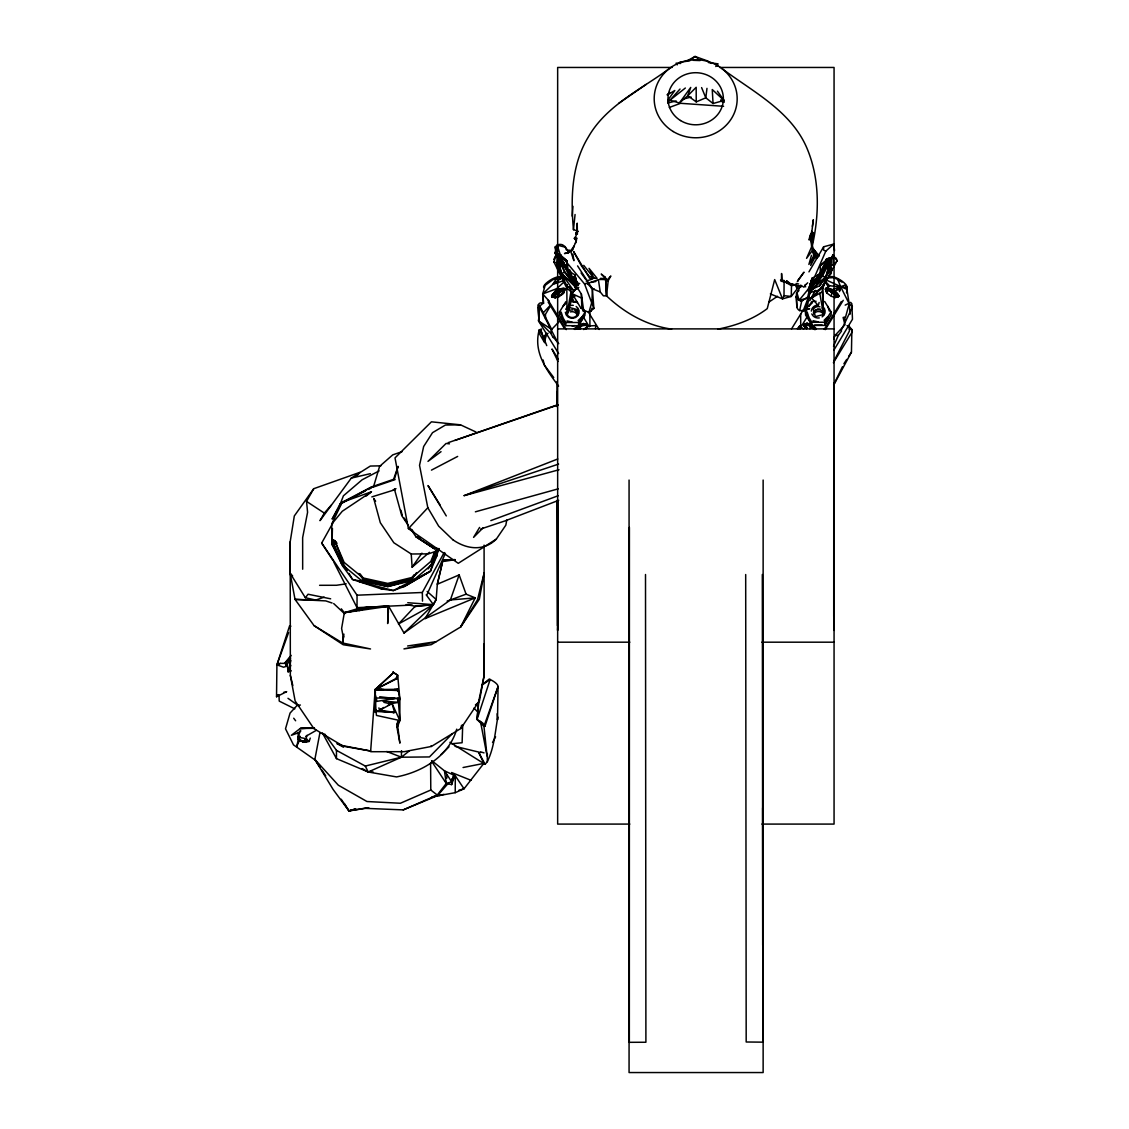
<?xml version="1.0" encoding="UTF-8"?>
<svg xmlns="http://www.w3.org/2000/svg" width="1129" height="1129" viewBox="0 0 1129 1129"><rect width="100%" height="100%" fill="white"/><g stroke="black" fill="none" stroke-linecap="round" stroke-linejoin="round"><path stroke-width="1.5" d="M412.212 605.045L357.032 607.656L357.046 595.195L321.68 543.049L332.787 523.15M362.635 607.952L359.262 608.15L359.149 610.549L359.262 608.15L388.404 605.821L404.013 633.03L450.372 599.965L466.079 594.164L475.224 597.848L460.674 626.976L431.264 644.659L403.956 648.921L436.161 641.653L407.64 645.971M484.228 643.685L484.2 675.241L479.486 700.728L460.815 728.501L431.405 746.452L404.097 751.688L370.665 751.716M449.949 742.303L485.117 764.305L487.319 761.694L487.333 753.847L487.036 755.767L480.46 721.375M540.876 333.238L541.511 328.991L539.196 329.908L538.801 332.632L544.658 342.75L540.876 329.823M833.766 560.238L833.922 383.041M577.385 234.338L577.229 223.175L577.173 230.951L575.832 233.632L576.199 235.735L574.351 238.318L576.354 240.646L575.395 243.328M628.867 636.601L628.952 578.867L629.192 945.326M832.468 257.61L830.972 258.569L831.325 273.204L819.598 289.941L808.801 292.863L809.408 291.296L811.116 291.155C821.122 281.7 824.099 268.081 832.468 257.61L826.626 259.331L819.739 273.585L814.376 281.403L820.275 273.655L820.303 265.611L827.261 259.261L824.283 263.029M388.376 612.652L388.249 605.878M431.913 796.876L455.227 792.671L455.297 775.835L444.459 770.825L431.842 760.72M576.651 286.681L581.364 294.02L581.774 306.453L583.594 310.193L588.957 312.31L593.868 308.499L592.4 288.812L577.582 265.894M557.161 391.495L557.133 406.75M770.345 293.907L782.496 298.86L784.006 295.671L784.091 281.107L781.437 281.276L780.52 280.091L787.619 283.125L787.788 281.883L786.645 280.684L787.619 283.125L784.091 281.107M497.169 713.726L497.508 719.865L498.058 686.573A16.625 5.264 18.1 0 0 490.141 679.489L489.238 679.051L481.631 685.19M833.766 244.062L823.62 246.799L823.577 250.102L825.807 251.132L833.766 244.062L834.543 250.497M283.577 692.416L286.667 691.668L276.534 696.748L276.915 664.854L289.659 625.664L290.873 626.186M388.164 606.372L387.67 623.547L388.404 605.821L388.08 614.204M809.691 287.514L811.116 291.155M356.524 476.24L359.968 472.303L313.735 488.702L294.316 515.953L290.181 541.821L290.351 675.424L295.121 700.926L313.904 728.642L343.343 746.255L370.665 751.025L375.181 689.551L396.9 678.67L397.69 675.241L393.598 672.616L375.181 689.551L375.943 711.411L374.786 711.764L375.181 689.551L393.598 672.616L397.69 675.241L399.864 699.077L399.849 720.528L397.718 726.342L399.906 743.15L396.886 726.935L397.676 721.431M401.529 750.672L401.402 757.206L368.209 771.996L336.47 758.632L322.386 732.876M786.433 282.829L791.5 285.651L791.26 296.447L782.496 298.86L774.692 279.597L767.254 308.626C752.845 319.535 735.572 325.688 717.988 329.132M566.377 249.989L564.994 246.517L562.581 244.838A6.097 5.701 2.8 0 0 557.232 245.148L555.242 246.87L556.018 255.069L553.944 262.055L566.8 288.121L569.129 286.978C575 295.572 569.651 305.465 567.04 314.172L566.8 284.677M629.403 527.426L629.333 1042.321L645.901 1042.25L645.506 574.506M578.203 231.304L573.461 229.667C570.611 198.45 571.429 164.636 588.294 137.061C606.626 104.842 642.006 89.135 670.471 67.74M373.374 606.837L373.459 607.585M565.827 301.725L559.448 312.084L559.321 315.259L565.728 325.66L578.528 325.716L584.907 315.358L585.034 312.168L582.635 308.019M565.728 325.66L565.855 322.485L559.448 312.084M578.528 325.716L578.641 322.527L585.034 312.168M462.707 725.03L462.114 742.741L451.699 743.757M845.184 305.14L850.701 302.389L851.873 303.828L852.466 319.267L833.766 350.329M396.886 726.935L397.718 726.342L397.098 723.788L399.849 720.528L398.481 702.365L399.864 699.077L394.6 698.498L376.493 701.419L376.634 698.004L398.085 698.258M431.504 761.101L446.265 783.441L451.642 784.613L452.419 778.445L451.769 781.903L446.265 783.441L437.262 795.042L403.236 809.888L365.344 808.35L348.946 810.89L333.111 789.467L314.864 759.408L319.93 732.735M487.036 755.767L483.946 726.314L477.045 719.469L478.386 703.141M558.643 353.575L538.589 321.003C540.043 317.037 533.777 300.088 543.247 303.221L542.696 293.963L545.166 285.355L552.645 279.809L560.153 277.155L562.002 277.678L552.843 284.395L542.696 293.963L543.684 303.433M539.196 329.908C533.241 351.923 546.069 369.381 558.587 386.104M595.519 328.694L595.675 325.547L587.489 326.112L583.707 329.555M819.753 293.187L823.394 313.721L822.222 287.472L825.807 280.119M392.948 671.967L392.878 673.223L394.43 673.35M558.248 615.418L557.599 630.448L557.331 500.105M567.012 284.635L566.8 288.121L570.964 291.677L580.927 308.146L582.776 309.163M809.93 328.779L810.114 325.815L803.523 324.842L806.586 329.047M809.521 287.147L812.132 278.228L809.098 287.796L812.132 278.228L820.275 273.655L824.241 265.47M844.732 321.977L845.042 317.277M374.786 711.764L375.759 709.619L376.465 715.433L399.849 720.528L392.017 703.494L388.799 702.887M572.177 216.133L572.982 206.325M811.68 231.304L810.904 236.3L811.68 246.912L811.483 234.634L813.303 219.76L812.372 226.35M446.774 778.191L447.112 774.692M484.976 726.257L498.058 686.573L483.946 726.314L484.976 726.257L482.676 722.983L477.045 719.469L478.964 700.22M573.461 229.667L575.07 214.51M846.524 292.905L847.131 287.528L845.282 285.002L832.242 289.716L825.652 288.756L829.561 285.764L847.131 287.528M383.846 702.323L390.168 703.804L390.309 702.492M598.469 280.147L600.219 291.931L603.38 295.84L606.513 295.854L608.192 280.768L610.831 275.998L605.765 281.446L606.513 295.854C624.492 312.888 646.846 325.646 671.628 329.118M539.027 312.578L538.589 321.003L550.684 333.14L553.182 337.599M811.878 246.912L813.459 233.082L812.217 232.038M331.912 529.797L332.533 528.626M438.334 549.343L436.796 555.962L430.431 571.232L404.492 586.417L393.315 590.566L381.221 588.886L352.573 579.487L342.553 565.968L332.067 544.474L332.674 539.521M437.615 549.216L436.796 555.962L428.173 568.917M564.514 253.503L567.774 252.797L568.085 250.186L572.107 250.356L574.153 246.08L571.81 249.156M706.98 88.358L705.794 97.8L713.048 103.515L724.014 100.439L712.258 89.544L713.048 103.515M826.47 266.007L831.029 259.726L825.807 277.141L812.739 288.925L819.64 285.764L829.42 271.016L830.972 258.569L828.376 258.583M717.409 66.23L717.734 63.803L708.32 62.49M343.908 634.117L342.524 642.966L370.524 648.963L343.216 644.744L314.074 625.649L295.022 599.386L290.195 573.363L290.181 541.821M359.163 610.38L359.445 608.841L359.177 609.829L344.331 612.722L341.311 608.841M332.392 529.205L332.067 544.474L347.224 570.357M809.606 237.161L809.154 240.054L811.469 233.209L809.832 235.707M833.738 385.017L851.449 352.135L851.873 329.626L848.655 325.646M343.696 636.248L342.524 642.966L314.074 625.649M570.964 291.677L567.04 314.172L571.853 295.544M397.45 677.442L396.321 678.628L396.547 677.4M497.833 717.127C495.052 732.326 494.319 747.384 487.319 761.694M506.794 520.06L505.82 525.183L496.337 539.083L458.261 563.315L408.388 528.64L395.009 457.894L431.419 421.823L460.505 424.829L476.029 432.04M833.329 293.526L831.142 292.129L832.017 290.082L838.621 296.264L835.107 297.52L831.212 296.25L827.176 293.244L825.426 289.123L832.017 290.082L833.329 293.526L838.621 296.264M823.916 283.308L822.843 288.403L823.394 313.721M799.642 310.588L801.703 301.034L808.886 296.264L807.164 309.473L809.648 308.626L803.241 310.63L799.642 310.588A6.097 5.701 -3 0 1 796.876 307.356L796.439 293.371L798.965 290.492M443.062 560.337L455.156 559.645L443.005 559.928L437.318 584.229L436.161 599.499L433.423 604.65L404.013 633.03M460.815 728.501L461.563 725.27M290.873 660.338L288.107 671.826L291.296 670.838M375.392 692.67L375.181 689.551L398.269 690.539L398.029 689.099L399.864 699.077L398.071 699.486L398.043 698.145L399.864 699.077L398.043 699.444M812.061 247.039C819.315 215.343 820.063 180.471 807.658 149.917C792.276 111.404 753.17 91.985 721.883 68.53M445.249 780.464L446.265 783.441L444.459 770.825L451.769 781.903L452.602 778.544M810.057 286.512L812.132 278.228L809.592 287.076L820.275 273.655L821.39 270.466M839.51 291.592L840.71 286.822L837.774 279.512L833.611 277.635L827.148 277.946M550.684 333.14L551.658 329.343L539.775 306.015L538.307 304.802L558.022 343.103M796.876 307.356L796.114 296.151A6.097 5.701 -3 0 0 799.106 300.3L807.418 298.127L810.495 286.357L825.807 251.132M819.132 302.445L818.313 305.564L811.568 297.957L807.249 298.945M544.531 341.706L546.676 333.704M825.37 279.611L846.905 289.419L849.191 303.8L845.522 317.15L843.123 317.432L844.619 323.543M455.227 792.671L464.033 788.804L455.297 775.835L451.769 781.903L453.646 775.143M830.634 258.146L816.154 282.208L816.902 283.929L825.807 277.141L830.972 258.569M556.907 255.86L555.031 252.924L557.232 245.148L565.544 247.265L568.324 251.569M811.483 255.38L808.886 264.44L813.628 256.452L813.473 251.993L818.257 256.862L817.946 255.507L819.4 255.93L813.416 249.128L812.33 245.741M588.957 312.31L591.949 301.852L592.4 288.812L586.882 283.069L584.568 283.972L560.323 254.787L557.232 245.148M591.102 311.294L591.991 308.175M397.93 466.898L394.684 478.329L393.414 479.811L398.1 466.362M373.572 486.585L379.598 466.362L392.751 454.86L402.136 451.642M396.321 678.628L396.702 677.344M399.511 586.953L404.492 586.417L430.431 571.232L436.048 552.857M332.067 544.474L333.549 539.69M833.738 339.01L834.783 335.708L845.113 324.573M300.864 730.957L298.098 732.904L298.366 739.297L303.941 742.233L305.013 738.93L303.941 742.233L298.635 740.074L299.693 736.715M555.327 296.786L555.666 295.727M562.962 293.103L563.3 292.03M310.249 738.098L309.177 741.414L305.945 738.676L307.032 735.346M477.045 719.469L490.141 679.489L481.758 685.247M825.482 280.373L822.843 288.403L822.222 287.472L836.166 262.45M451.769 781.903L453.957 775.256M298.635 740.074L299.947 736.828L298.635 740.074L298.155 737.152L300.37 730.491M451.642 784.613L453.886 777.937M447.14 601.08L450.372 599.965L459.15 574.915L437.318 584.229L443.005 559.928M431.504 562.157L435.596 550.74M831.142 295.727L832.525 291.875L831.142 292.538M288.558 632.635L276.915 664.854L283.548 667.197L286.272 666.35L290.619 658.136M393.598 672.616L393.344 673.293L393.344 671.981M299.891 736.136L298.366 739.297L305.606 742.275L306.82 738.987M825.158 265.682L827.698 258.851L828.503 259.289L825.158 265.682L829.307 257.835L822.208 276.28L816.154 282.208L810.622 289.984M557.119 293.808L559.307 292.411L558.418 290.365L551.827 296.56L559.053 296.419L555.355 297.816L551.827 296.56L557.119 293.808L558.418 290.365L565.022 289.391L563.272 293.512L559.25 296.532L558.432 295.572L561.508 295.022M438.588 549.23L433.155 563.385L413.496 580.264L387.769 586.572L352.573 579.487L349.002 573.405M565.375 279.512L561.353 273.317L557.26 257.2L556.71 264.355L561.353 273.317L573.603 284.339L564.81 272.272L555.143 253.291L556.795 254.011L571.161 278.101L578.006 285.425L578.556 284.014L575.141 279.216M830.21 262.238L833.089 254.773L837.154 260.997L833.117 264.934L830.408 265.132M338.488 508.572L343.428 495.8L362.084 479.811L379.09 470.906M828.869 318.265L824.791 325.392L811.991 325.477L811.864 322.287L805.457 311.943L807.588 308.245M583.016 317.503L580.052 322.711M434.609 551.968L430.812 561.452L412.141 577.441L387.741 583.411L363.185 577.977L344.133 562.411L334.706 540.495L336.809 543.261M290.816 665.39L288.107 671.826L287.076 663.217M831.142 292.129L832.017 290.082M362.226 768.567L368.209 771.996L396.547 776.921C422.641 771.855 449.06 756.021 456.723 729.151M833.512 346.307L838.424 335.186L841.557 331.023M426.847 594.927L445.433 553.224M299.707 739.805L296.687 746.523L298.366 739.297L303.941 742.233M578.994 329.047L580.391 326.055L586.995 325.067L587.517 328.186M331.982 538.886L331.714 524.096L342.158 502.25L371.695 486.881M824.537 265.442L827.698 258.851L826.626 259.331L828.503 259.289L827.98 258.499L826.047 259.374L825.948 260.39L827.98 258.499M841.232 330.317L851.915 308.231M833.597 384.975L842.417 366.784M569.468 272.964L567.294 270.523L567.972 269.139L566.956 261.265L560.294 255.112L567.294 270.523L577.822 283.788L578.006 285.425L571.726 277.663L576.933 283.619L577.54 283.224L578.006 285.425M815.307 290.336L809.719 300.766M553.746 259.515L556.018 255.069M833.964 361.04L849.544 330.726L849.05 328.68L851.873 329.626L851.901 332.476L833.4 362.705M342.158 502.25L339.871 504.338L332.124 519.072L342.158 502.25L371.413 491.792L366.121 496.097M815.011 257.257L810.65 265.456L813.628 256.452L816.182 255.973L816.86 258.118L813.628 256.452L816.86 258.118M831.029 259.726L822.208 276.28L825.807 277.141M578.881 328.878L580.391 326.055L580.489 328.864M492.54 742.473L495.589 736.8M422.5 601.108L422.331 592.485L444.177 552.547M574.351 329.089A5.843 1.736 -31.6 0 1 575.324 327.763L579.346 324.729L580.165 325.688L586.77 324.715L581.477 323.854L579.544 324.842L586.77 324.715M585.852 329.075L587.489 326.112M578.768 287.401L577.032 288.671L575.381 287.486L576.82 284.931L571.726 277.663M824.819 263.142L826.372 260.376L820.303 265.611M302.671 569.214L302.643 537.672L307.582 512.312L306.538 501.389L313.735 488.702M824.791 325.392L824.664 322.217L831.043 311.802L824.636 301.457M331.22 505.199L324.319 513.102L320.001 520.667L351.288 478.103L370.34 466.051L380.91 465.825M450.372 599.965L475.224 597.848L425.139 618.579L436.161 599.499L427.157 591.427M576.115 241.465L572.107 250.356L567.958 252.614M799.473 288.093L796.876 292.51L799.106 300.3L801.703 301.034M808.957 271.863L823.62 246.799M550.74 305.394L545.462 314.328L545.547 318.971M807.418 298.127L810.961 292.157M830.436 259.261L833.089 254.773M479.613 527.412L473.573 537.376L483.113 527.822M556.809 277.917L552.843 284.395L563.442 280.655M797.878 328.92L799.642 326.041L803.693 329.061M800.249 328.087L807.63 316.064M824.283 329.358L841.359 301.499M825.271 329.626L843.25 300.3M791.57 328.835L803.34 309.826M378.892 707.897L379.556 710.183L383.662 707.488M546.337 333.337L543.232 338.277L548.031 333.238M715.8 66.526L717.734 63.803M843.885 363.75L846.722 359.403M848.613 356.496L851.449 352.135M577.201 231.572L575.832 233.632L577.723 231.713M819.64 285.764L829.42 271.016M807.037 327.579L803.749 324.489L810.34 325.448L811.158 324.489L815.18 327.509A5.843 1.736 31.5 0 1 816.168 328.835M807.687 282.815L804.667 285.736L805.697 286.837M416.559 572.615L412.537 578.401L387.741 584.469L362.804 578.951L358.796 573.461M564.077 281.841L556.893 288.615L551.615 296.193L558.192 290.012L564.796 289.024L562.595 291.084M375.647 501.276L373.713 498.425L380.304 522.685L393.838 542.753L411.224 554L412.127 567.153L421.936 553.168M667.931 100.044L674.817 90.489L667.281 94.949M412.141 577.441L414.188 574.619M679.404 102.993L690.736 87.427L687.759 95.739L679.404 102.993L669.963 100.185L667.648 102.4M276.534 696.748L278.143 694.603M812.57 250.328L806.558 258.343L811.441 247.251L813.586 254.039L816.182 255.973M837.069 295.163L836.801 293.145L838.847 295.897L832.242 289.716L834.966 291.465L840.71 286.822L849.191 303.8L850.236 314.116M458.981 790.187L464.033 788.804L483.805 763.416L478.992 752.972L485.117 764.305M280.26 663.386L276.915 664.854L280.26 663.386L285.439 663.358L290.534 656.697M804.667 285.736L805.541 284.593M582.014 298.254L571.782 293.512L577.074 287.429M292.623 575.903L290.195 573.363L305.338 597.721L308.09 594.235L330.656 598.822M797.427 328.793L799.642 326.041L800.038 328.906M441.1 754.482L448.989 746.862M799.106 300.3L810.495 286.357M573.955 296.052L571.754 298.748L575.127 295.953M572.516 249.551L570.822 251.626L573.899 260.672L572.883 254.039M331.714 524.096L342.27 511.268L371.413 491.792M284.48 663.386L291.155 655.37M825.525 323.317L831.17 314.977L831.043 311.802M571.782 293.512L577.032 287.669M680.025 89.036L669.963 100.185L685.345 88.02M815.646 281.911L808.689 289.828L807.644 289.476L808.378 291.24M408.388 528.64L427.82 507.74L419.536 465.331L423.657 446.505L432.506 432.689L445.39 425.04L460.505 424.829M808.477 294.006L810.678 291.621M543.557 312.479L550.458 305.126M403.236 809.888L437.459 795.691L448.072 783.512M452.884 778.389L455.297 775.835M551.644 329.47L560.055 320.664M813.501 311.999L815.688 309.741M452.108 733.921L429.457 756.938L401.402 757.206L365.288 766.055L336.456 750.348L324.63 733.963M576.933 283.619L576.369 284.169L577.822 283.788L576.806 283.125M812.372 302.755L808.646 306.396L811.85 301.528L816.069 301.26M824.114 320.297L827.839 316.656M562.651 306.552L566.377 302.953M578.119 320.608L581.844 317.009M667.295 94.695L669.765 92.366M814.743 329.569L810.34 325.448L811.229 324.616M563.399 258.188L566.956 261.265L560.28 255.126L566.956 261.265L560.365 255.436L561.042 256.128L561 254.844L560.464 255.676L566.956 261.265L567.294 270.523L574.774 274.714L577.004 283.012L573.574 277.903M576.877 328.779L580.165 325.688L579.29 324.856M577.102 329.146L580.391 326.055M334.89 543.247C331.855 542.753 333.013 539.733 332.18 541.031L341.819 564.401L361.887 580.842M563.272 291.014L565.022 289.391L559.053 291.564L563.272 291.014A5.843 1.736 -31.6 0 1 563.272 293.512M425.139 618.579L427.581 616.307M412.127 567.153L429.457 552.293M375.604 695.789L376.493 701.419M800.094 287.401L800.729 286.879L797.991 285.651M816.817 293.625L811.568 297.957L821.997 292.016M543.247 303.221L539.775 306.015M834.966 291.465L840.71 286.822L839.51 290.717L838.537 289.391M691.146 59.583L695.055 56.45L707.615 60.966L711.425 63.407M409.488 750.757L401.402 757.206L386.753 751.505M813.459 233.082L811.483 234.634L811.737 243.695L810.904 236.3M475.408 704.962L478.442 702.563L484.2 675.241L484.087 545.124M567.774 252.797L570.117 250.948M441.044 451.671L427.99 461.38L446.082 443.443L449.441 443.852M577.187 309.529A5.73 5.363 2.2 0 1 575.098 316.854A5.73 5.363 2.2 0 1 567.28 314.864L569.369 307.54L577.187 309.529L575.338 310.814A5.73 5.363 2.2 0 1 577.822 314.85M618.678 103.36L646.169 84.379M768.948 302.064L777.5 296.278M557.147 294.246L559.307 292.82M380.092 710.07L392.017 703.494L398.481 702.365L398.071 699.486M305.747 736.362L316.346 730.322M686.305 61.319L695.055 56.45L697.835 58.383M407.738 602.717L433.423 604.65L398.466 623.998L414.922 606.527L433.423 604.65L426.183 594.828M339.871 504.338L372.09 486.797M817.975 274.883L820.275 273.655M392.878 490.282L395.954 488.659M431.447 470.13L457.668 456.426M430.431 571.232L393.315 590.566L359.107 581.59M587.038 283.661L598.031 279.78M344.091 501.784L351.698 497.917M352.812 497.353L365.231 491.044M368.336 489.464L371.469 487.869M387.84 705.484L392.017 703.494L394.642 712.427L379.556 710.183M800.405 301.062L802.945 299.947M437.262 795.042L430.784 790.018L400.4 803.255L366.967 801.519L338.319 785.191L314.864 759.408M696.24 101.878L696.17 87.3L687.759 95.739L696.24 101.878L705.794 97.8L701.603 87.596M833.724 616.378L833.766 396.575M559.038 469.749L464.146 495.631L557.726 458.995M558.714 500.316L505.157 520.864L480.714 529.021M564.796 289.024L556.893 288.615L542.696 293.963L549.386 301.415M669.328 107.467L680.561 103.303L723.59 106.295M490.833 520.596L558.178 495.744M803.749 324.489L807.263 323.219L810.961 324.616L803.749 324.489L806.092 325.307M298.098 732.904L291.367 735.275L300.243 728.473L314.003 727.979M332.095 603.027L325.773 600.896L295.022 599.386L315.753 600.078L324.164 597.156M558.799 269.817L567.012 286.018L573.179 290.012L577.032 288.671L561.353 273.317L558.784 261.406L560.859 261.872L564.81 272.272L570.639 278.397L575.381 287.486M448.114 442.695L557.867 404.69M454.874 440.451L558.234 404.888M371.878 486.782L393.781 479.26M373.205 487.107L395.108 479.585M371.822 496.915L394.571 489.831M439.421 550.105L428.47 553.859L411.224 554M464.146 495.631L558.601 464.09M586.134 281.036L592.584 279.061L589.592 278.186L573.532 251.428L581.562 266.035L588.901 275.984L593.995 278.242L597.072 278.327L589.028 268.335L593.995 278.242L583.735 265.371M341.198 799.219L348.946 810.89L355.649 808.83M344.387 803.509L348.946 810.89L355.663 808.985M475.38 511.818L558.206 488.857M438.828 795.705L443.866 794.336M667.747 103.035L676.102 100.904M682.777 99.197L691.131 97.066M305.606 742.275L309.177 741.414M351.288 478.103L370.354 473.672M782.129 280.726L784.062 281.855L781.437 281.276L781.578 273.514L782.129 280.726L783.879 280.331M564.712 253.531L568.847 252.628M365.288 766.055L368.209 771.996L371.624 771.262M392.017 703.494L390.168 703.804M463.059 767.522L483.805 763.416M373.36 606.837L359.262 608.15L344.331 612.722L387.924 606.4L373.713 607.36L344.331 612.722L341.607 628.458L343.315 637.391M591.13 282.419L595.914 281.488M556.795 254.011L559.49 254.42M606.993 280.415L604.509 278.524L599.654 279.442L605.61 279.597L608.192 280.768M577.088 326.239L580.165 325.688M365.344 808.35L368.774 807.743M791.5 285.651L795.804 284.917L800.729 286.879L797.893 288.347L795.804 284.917L787.619 282.97M822.194 325.138L814.616 325.18M348.946 810.89L367.955 807.687M572.107 326.041L574.633 325.632M346.194 583.82L336.484 585.274L319.592 585.302M679.376 62.349L689.819 60.825M693.305 60.317L700.079 60.571M834.783 335.708L838.424 335.186M300.399 705.032L297.082 705.456L290.068 713.062L285.51 728.798L293.498 744.872L314.483 759.591M381.221 588.886L384.537 588.534M455.269 559.913L443.09 560.859M453.632 560.069L443.217 560.944M314.596 728.304L300.243 728.473L314.144 727.993M389.66 698.95L394.6 698.498L379.739 696.748M433.423 604.65L414.724 606.118L406.13 604.565M574.986 279.399L577.145 283.675L579.685 283.506M811.864 322.287L824.664 322.217M384.552 606.612L387.924 606.4M565.855 322.485L578.641 322.527M580.927 308.146L582.931 308.062M437.798 548.539L434.326 548.694L415.994 536.825L410.293 528.358M357.046 595.195L422.331 592.485M381.983 689.339L375.181 689.551L397.267 677.866L396.886 678.642L396.872 677.344M571.5 301.415L577.032 301.683M439.294 548.652L434.326 548.694L415.684 536.416L433.734 548.115M383.931 689.494L375.181 689.551L397.38 689.325L398.269 690.539M394.444 689.438L397.944 689.424M672.094 67.458L557.655 67.458L557.655 824.085L629.841 824.085M719.625 67.458L834.063 67.458L834.063 824.085L761.877 824.085M557.655 328.892L834.063 328.892M557.655 642.189L629.841 642.189M761.877 642.189L834.063 642.189M557.924 292.157L560.633 292.199M368.209 771.996L373.276 772.137M600.473 278.397L604.509 278.524M680.745 63.45L676.144 63.153L677.245 64.875M382.872 701.053L398.481 702.365L397.888 698.456M376.211 710.734L394.007 712.455L375.943 711.425M784.006 295.671L791.26 296.447L796.919 289.179L795.804 284.917M576.933 283.506L574.774 274.714M720.697 99.959L724.014 100.439M810.34 325.448L813.416 325.999M796.058 283.492L798.711 284M370.665 751.025L342.581 745.606L336.936 743.602L343.428 747.186M298.155 737.152L305.945 738.676M827.176 290.746L831.396 291.282L825.426 289.123L827.176 290.746A5.843 1.736 31.5 0 0 827.176 293.244M305.338 597.721L315.753 600.078M813.035 320.721L818.243 321.906M577.145 283.675L578.556 284.014M572.234 301.401L577.455 302.643M567.04 320.918L572.262 322.16M455.043 746.34L480.728 752.563M591.3 288.262L594.291 288.996M791.838 284.268L798.372 286.131M553.944 262.055L557.147 262.986M480.728 751.9L484.031 752.874M720.937 101.271L724.225 102.259M555.031 252.924L560.323 254.787M600.219 291.931L592.796 288.968M451.614 772.532L471.019 780.308M555.143 253.291L557.289 254.18M294.81 708.843L279.216 701.109L279.004 695.055M787.788 281.883L789.566 282.857M800.63 285.129L804.031 287.246M538.18 307.497L539.493 308.33L538.589 321.003L551.658 329.343M837.774 279.512L841.938 282.151M417.532 536.585L420.468 538.491M811.229 325.025L813.388 326.45M306.538 501.389L324.319 513.102M287.98 698.301L299.227 706.317M414.893 606.922L414.766 606.753M332.307 539.972L336.47 544.15M847.032 325.575L851.873 329.626M573.546 276.534L576.157 278.778M849.191 303.8L852.409 306.622M344.599 613.781L333.676 603.563M810.114 325.815L813.416 328.906M803.523 324.842L806.826 327.932M558.432 295.572L559.321 296.419M452.814 539.733L438.645 526.114L427.82 507.74M473.968 708.123L477.398 711.609M574.802 309.981L576.99 312.239M824.72 280.698L829.561 285.764M556.893 288.615L558.192 290.012M811.285 323.388L805.584 315.132L805.457 311.943M564.994 323.586L561.198 317.418M553.422 337.303L558.756 343.653M830.605 268.166L832.44 270.537M360.024 573.814L363.185 577.977M293.709 718.227L295.629 720.768M558.869 254.138L561.423 261.646M553.746 377.552L544.376 365.104L543.12 360.01M336.71 543.232L334.706 540.495L343.456 563.145M581.068 272.992L585.612 279.272M717.423 91.153L724.352 100.918M824.339 281.022L828.39 286.724M573.179 290.012L561.353 273.317L564.81 272.272L571.161 278.101L576.1 286.23M813.487 248.916L816.309 253.051M404.14 518.042L407.033 522.332M411.873 529.501L413.807 532.366M572.728 277.649L562.821 261.363L567.294 270.523M408.402 525.535L401.741 515.657L394.388 489.026L394.84 490.057M315.047 759.803L319.888 767.099M321.821 770.02L325.702 775.863M811.201 324.263L807.489 317.263M321.68 543.049L333.126 560.69M439.971 504.748L428.004 485.569L446.28 515.939M558.347 359.304L551.982 349.016L558.008 361.506M588.124 311.675L599.104 329.485M571.782 298.268L573.631 301.274M582.874 316.289L589.352 326.803M548.214 300.328L566.25 329.626M548.129 302.064L564.359 328.426M569.566 269.633L571.951 273.782M333.916 562.256L357.032 607.656M570.639 278.397L573.603 284.339M332.42 540.805L342.496 563.667M558.418 290.365L559.307 292.411M584.568 283.972L593.868 308.499M541.003 331.065L546.746 345.629M558.389 293.441L559.321 296.01M459.15 574.915L466.079 594.164M836.137 258.16L837.154 260.997M431.137 745.676L431.405 746.452M814.87 327.918L815.223 328.991M827.825 306.284L829.307 311.11M807.164 311.943L808.646 316.769M582.338 308.245L583.326 311.477M571.98 297.449L573.476 302.332M561.184 312.084L562.665 316.939M285.439 663.358L286.272 666.35M400.936 510.28L402.206 515.177M290.351 675.424L292.848 685.613M380.868 708.829L381.122 709.929M555.242 246.87L556.131 252.021M581.364 294.02L583.594 310.193M605.765 281.446L605.61 279.597L606.513 295.854M397.464 688.888L397.507 690.892M430.601 763.063L430.784 790.018M833.766 389.124L834.204 630.405M556.992 381.588L557.105 406.186M557.543 501.05L557.627 625.903L557.43 501.304M833.089 256.466L833.117 264.934M800.687 313.679L800.701 326.013M762.639 807.856L762.71 945.185M762.315 574.506L762.851 1042.152L746.184 1041.996L745.69 574.534M589.888 311.999L589.902 326.055M336.456 750.348L336.47 758.632M763.133 480.051L763.133 1072.55L629.065 1072.55L629.065 480.051M496.337 539.083A63.351 41.942 70 0 1 452.814 539.718M394.628 712.427A4.361 1.439 -0.1 0 1 393.344 712.709M555.341 296.518A7.621 2.258 -31.6 0 1 552.067 294.994A7.621 2.258 -31.6 0 1 560.139 289.066A7.621 2.258 -31.6 0 1 564.627 289.701M543.783 287.655A9.695 2.879 -31.6 0 1 551.954 279.159A9.695 2.879 -31.6 0 1 560.139 278.764M804.963 327.255A7.621 2.258 31.5 0 1 806.007 324.15A7.621 2.258 31.5 0 1 815.279 329.583M830.281 277.014A9.695 2.865 31.5 0 1 840.329 279.964A9.695 2.865 31.5 0 1 846.665 287.345M817.354 308.993A6.929 6.492 -2.3 0 1 820.43 309.191M822.942 306.749A6.929 6.492 -2.3 0 1 822.138 316.868M819.273 317.941A6.929 6.492 -2.3 0 1 811.793 313.933M811.328 311.082A6.929 6.492 -2.3 0 1 817.198 305.112M822.152 307.991A5.73 5.363 -2.3 0 1 823.21 314.596L815.392 316.614L813.289 309.29A5.73 5.363 -2.3 0 1 819.936 306.806M813.416 312.324A5.73 5.363 -2.3 0 1 823.704 312.987M813.487 314.13A5.73 5.363 -2.3 0 1 823.775 314.793M806.289 324.39A5.843 1.736 31.5 0 1 807.263 323.233M805.189 326.888A7.621 2.258 31.5 0 1 806.219 323.797A7.621 2.258 31.5 0 1 815.505 329.231M835.093 295.036A5.843 1.736 31.5 0 1 835.107 297.52M826.865 291.522A7.621 2.258 31.5 0 1 828.305 288.53A7.621 2.258 31.5 0 1 837.746 294.486A7.621 2.258 31.5 0 1 834.895 296.588M827.091 291.155A7.621 2.258 31.5 0 1 827.755 287.994A7.621 2.258 31.5 0 1 836.73 292.848A7.621 2.258 31.5 0 1 837.408 296.744M576.143 306.439A6.929 6.492 2.2 0 1 575.719 317.418A6.929 6.492 2.2 0 1 565.347 312.239M565.798 309.388A6.929 6.492 2.2 0 1 567.534 307.003M570.201 305.578A6.929 6.492 2.2 0 1 573.278 305.366M568.226 311.294A5.73 5.363 2.2 0 1 572.967 309.939M570.357 311.914A5.73 5.363 2.2 0 1 577.004 314.37M555.355 297.816A5.843 1.736 -31.6 0 1 555.355 295.318M563.583 291.79A7.621 2.258 -31.6 0 1 561.282 293.766M553.266 297.407A7.621 2.258 -31.6 0 1 556.95 291.226A7.621 2.258 -31.6 0 1 564.853 290.054M583.241 323.458A5.843 1.736 -31.6 0 1 584.215 324.616M575.014 329.47A7.621 2.258 -31.6 0 1 583.03 324.39A7.621 2.258 -31.6 0 1 586.6 325.378M577.526 327.862A7.621 2.258 -31.6 0 1 584.512 324.376A7.621 2.258 -31.6 0 1 586.826 325.745M576.75 238.205L576.354 240.646L574.351 238.318L576.75 238.205M484.115 573.165L479.359 599.203L460.674 626.976L477.468 599.824L484.115 573.165M808.886 296.264L804.921 310.927L803.241 310.63L808.886 296.264M798.513 279.54L797.37 281.587L804.003 272.174L798.513 279.54M821.347 287.697L811.568 297.957L822.222 287.472L821.347 287.697M413.101 579.304L387.769 586.572L362.268 579.869L387.755 585.514L413.101 579.304M605.073 277.085L601.221 274.037L606.4 279.385L605.073 277.085M332.18 541.031L332.039 539.747L332.18 541.031M673.209 131.529A41.491 39.021 0.6 0 0 737.124 100.707A41.491 39.021 0.6 0 0 676.708 64.028A41.491 39.021 0.6 0 0 673.209 131.529M680.519 120.535A27.703 26.052 0.6 0 0 723.336 100.241A27.703 26.052 0.6 0 0 683.186 75.488A27.703 26.052 0.6 0 0 680.519 120.535"/></g></svg>
